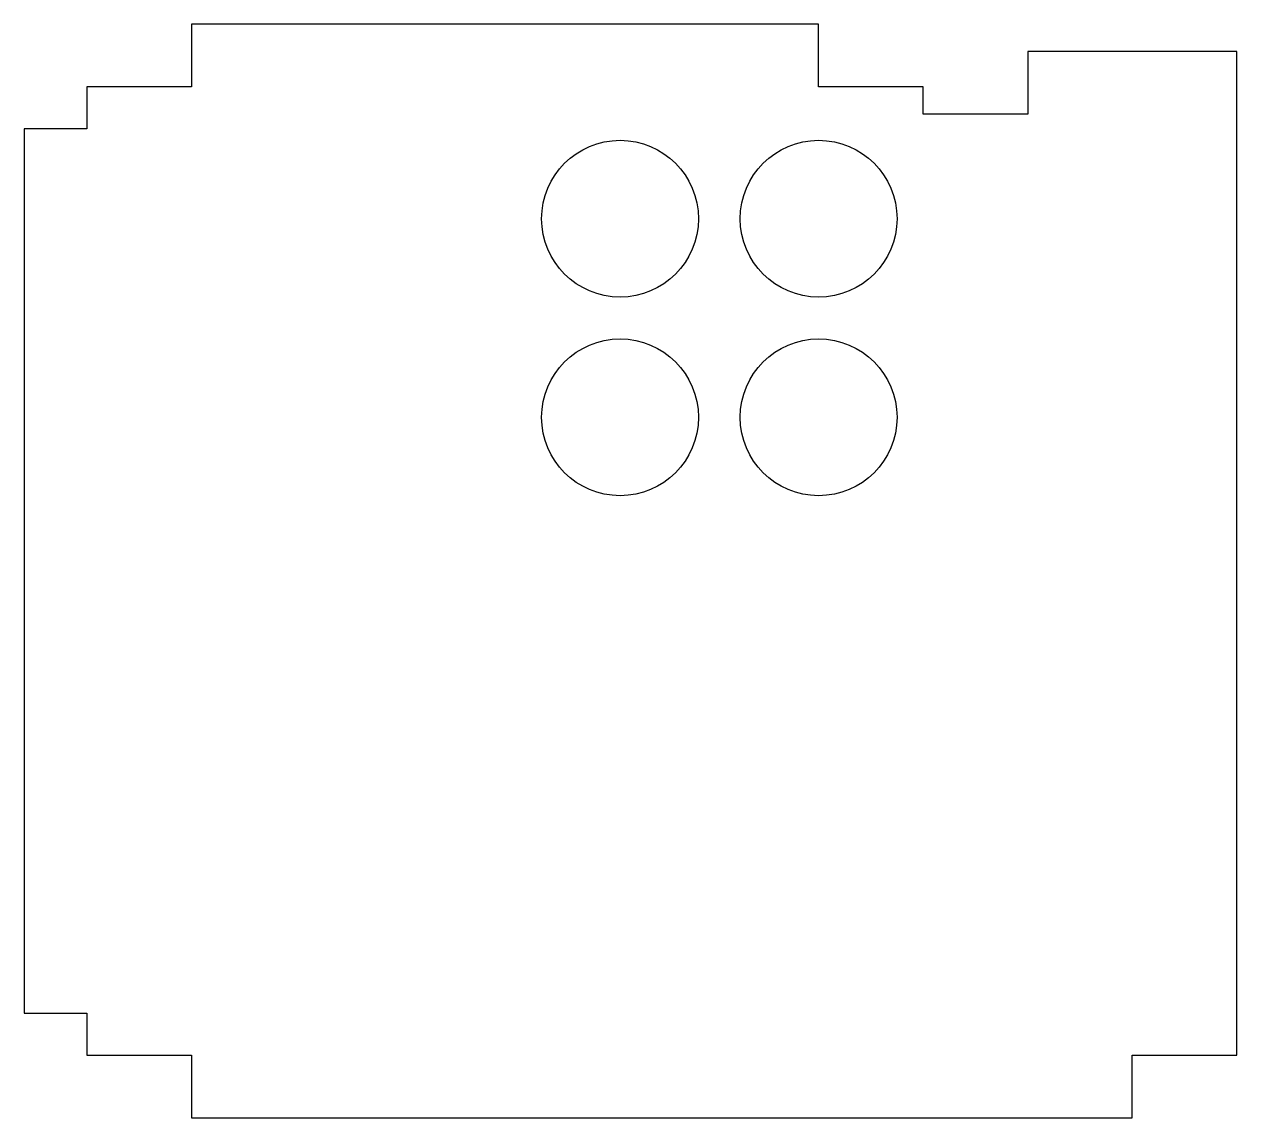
# Model space of a CAD drawing. Header units: millimetres. Extents: x 0 to 58, y -49.3 to 3.
import ezdxf

# ---------------------------------------------------------------- set-up
doc = ezdxf.new("R2010")
doc.units = ezdxf.units.MM

msp = doc.modelspace()

# ---------------------------------------------------------------- linework, layer by layer
msp.add_lwpolyline([(38, 3), (8, 3), (8, 0), (3, 0), (3, -2), (0, -2), (0, -44.3), (3, -44.3), (3, -46.3), (8, -46.3), (8, -49.3), (53, -49.3), (53, -46.3), (58, -46.3), (58, 1.7), (48, 1.7), (48, -1.3), (43, -1.3), (43, 0), (38, 0)], close=True)
for centre in [(28.5, -6.3), (38, -6.3), (28.5, -15.8), (38, -15.8)]:
    msp.add_circle(centre, 3.75)

doc.saveas('drawing.dxf')
